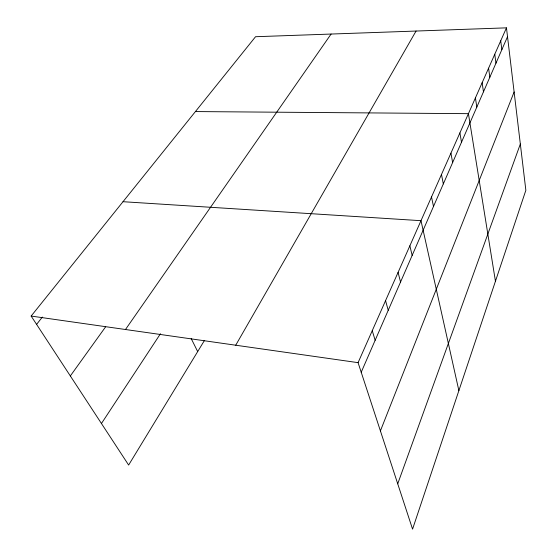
<?xml version="1.0" encoding="UTF-8"?>
<svg xmlns="http://www.w3.org/2000/svg" width="557" height="557" viewBox="0 0 557 557"><rect width="100%" height="100%" fill="white"/><g stroke="black" fill="none" stroke-linecap="round" stroke-linejoin="round"><path stroke-width="0.84" d="M397.726 483.817L520.335 144.005M380.41 430.902L514.118 91.982M361.214 372.25L507.518 36.671M506.466 27.85L525.857 190.278L412.563 529.15L358.074 362.656L506.466 27.85L255.552 36.72L31.143 316.063L128.639 465.053L204.433 340.487M235.722 345.215L416.065 31.046M101.451 423.508L160.472 333.72M125.485 329.507L331.095 34.054M70.335 375.954L105.649 326.785M36.588 324.383L42.374 317.072M195.416 111.574L468.43 113.67L495.445 281.25M123.013 201.704L420.995 220.69L458.877 390.624M31.143 316.063L358.074 362.656M191.183 338.545L197.679 351.585M372.25 330.67L375.146 340.299M385.555 300.648L388.229 310.284M398.074 272.415L400.546 282.03M409.861 245.804L412.159 255.398M431.515 196.948L433.492 206.459M441.478 174.466L443.323 183.921M450.926 153.154L452.639 162.54M459.901 132.914L461.495 142.23M475.42 97.886L476.827 107.062M482.132 82.742L483.462 91.856M488.58 68.198L489.833 77.242M494.769 54.224L495.953 63.199M500.729 40.786L501.843 49.684"/></g></svg>
